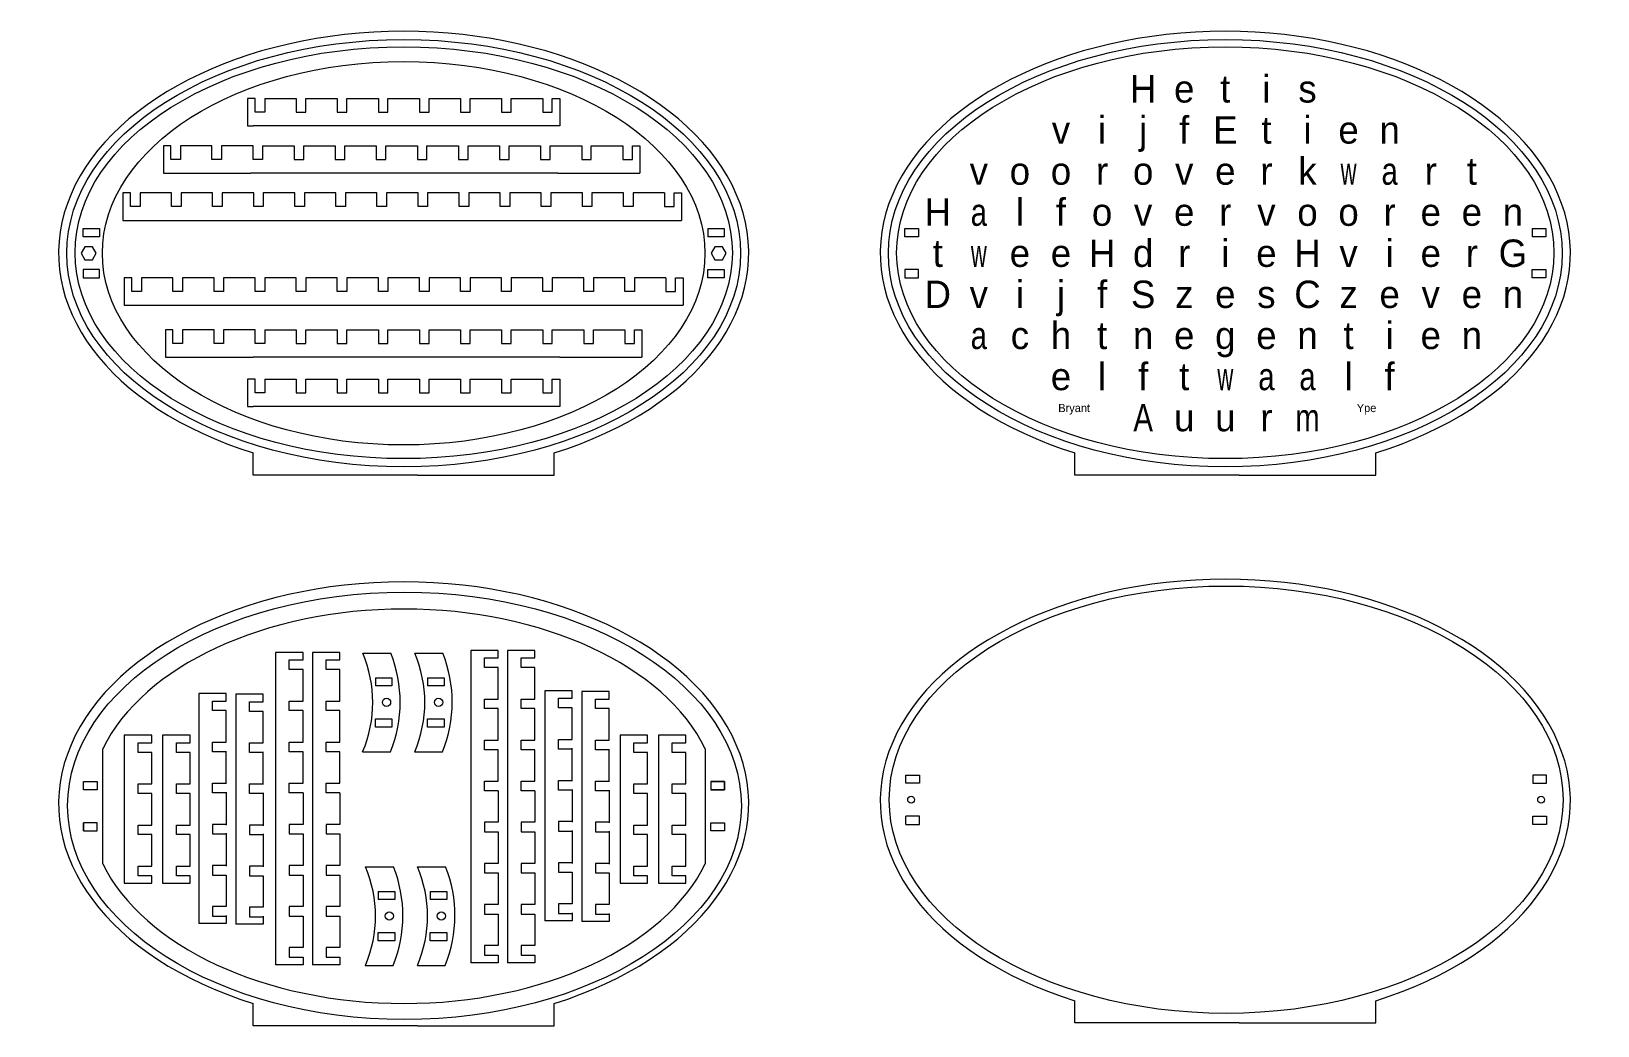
# Model space of a CAD drawing. Header units: millimetres. Extents: x -251 to 712, y 99 to 462.
# Drawn here: x 140 to 712, y 99 to 462 of the extents above; entities that cross this region are included whole.
import ezdxf

# ---------------------------------------------------------------- set-up
doc = ezdxf.new("R2010")
doc.units = ezdxf.units.MM
for name, color, linetype in [('Divider', 1, 'Continuous'), ('Inner frame', 7, 'Continuous'), ('Letters', 7, 'Continuous')]:
    doc.layers.add(name, color=color, linetype=linetype)
doc.styles.get("Standard").update_dxf_attribs({"font": 'txt.shx'})

msp = doc.modelspace()

# ---------------------------------------------------------------- linework, layer by layer
at = {"color": 1, "lineweight": 0}
for p, q in [((159, 387), (159, 390)), ((159, 390), (165, 390)), ((165, 390), (165, 387)), ((387, 390), (387, 387)), ((387, 390), (393, 390)), ((393, 390), (393, 387)), ((165, 387), (159, 387)), ((393, 387), (387, 387)), ((387, 375), (393, 375)), ((387, 372), (387, 375)), ((393, 372), (387, 372)), ((393, 375), (393, 372)), ((261.03, 235.01), (271.31, 235.01)), ((280.03, 235.01), (290.31, 235.01)), ((265.73, 226.01), (265.73, 223.01)), ((265.73, 226.01), (271.73, 226.01)), ((271.73, 226.01), (271.73, 223.01)), ((284.73, 226.01), (284.73, 223.01)), ((284.73, 226.01), (290.73, 226.01)), ((290.73, 226.01), (290.73, 223.01)), ((271.73, 223.01), (265.73, 223.01)), ((290.73, 223.01), (284.73, 223.01)), ((265.73, 211.01), (271.73, 211.01)), ((265.73, 208.01), (265.73, 211.01)), ((271.73, 208.01), (265.73, 208.01)), ((271.73, 211.01), (271.73, 208.01)), ((284.73, 211.01), (290.73, 211.01)), ((284.73, 208.01), (284.73, 211.01)), ((290.73, 208.01), (284.73, 208.01)), ((290.73, 211.01), (290.73, 208.01)), ((261, 199.01), (271.15, 199.01)), ((280, 199.01), (290.15, 199.01)), ((262.03, 157.01), (272.31, 157.01)), ((281.03, 157.01), (291.31, 157.01)), ((266.73, 148.01), (266.73, 145.01)), ((266.73, 148.01), (272.73, 148.01)), ((272.73, 145.01), (266.73, 145.01)), ((272.73, 148.01), (272.73, 145.01)), ((285.73, 148.01), (285.73, 145.01)), ((285.73, 148.01), (291.73, 148.01)), ((291.73, 145.01), (285.73, 145.01)), ((291.73, 148.01), (291.73, 145.01)), ((266.73, 133.01), (272.73, 133.01)), ((266.73, 130.01), (266.73, 133.01)), ((272.73, 133.01), (272.73, 130.01)), ((285.73, 133.01), (291.73, 133.01)), ((285.73, 130.01), (285.73, 133.01)), ((291.73, 133.01), (291.73, 130.01)), ((272.73, 130.01), (266.73, 130.01)), ((291.73, 130.01), (285.73, 130.01)), ((262, 121.01), (272.15, 121.01)), ((281, 121.01), (291.15, 121.01))]:
    msp.add_line(p, q, dxfattribs=at)
at = {"color": 3, "lineweight": 0}
for p, q in [((221, 300), (221, 308.12)), ((331, 300), (331, 308.12)), ((521, 300), (521, 308.12)), ((631, 300), (631, 308.12)), ((281, 300), (221, 300)), ((281, 300), (331, 300)), ((581, 300), (521, 300)), ((581, 300), (631, 300)), ((221, 99), (221, 107.12)), ((331, 99), (331, 107.12)), ((521, 100), (521, 108.12)), ((631, 100), (631, 108.12)), ((281, 99), (221, 99)), ((281, 99), (331, 99)), ((581, 100), (521, 100)), ((581, 100), (631, 100))]:
    msp.add_line(p, q, dxfattribs=at)
at = {"lineweight": 0}
for p, q in [((221, 308.12), (221, 308.12)), ((521, 308.12), (521, 308.12)), ((221, 107.12), (221, 107.12)), ((521, 108.12), (521, 108.12))]:
    msp.add_line(p, q, dxfattribs=at)
at = {"color": 1, "lineweight": 0}
for points in [[(159.62, 383.38), (158.25, 381), (159.62, 378.62), (162.37, 378.62), (163.75, 381), (162.37, 383.38)], [(389.62, 383.38), (388.25, 381), (389.62, 378.62), (392.37, 378.62), (393.75, 381), (392.37, 383.38)], [(165, 375), (159, 375), (159, 372), (165, 372)]]:
    msp.add_lwpolyline(points, close=True, dxfattribs=at)
for centre in [(269.75, 217.02), (288.75, 217.02), (270.75, 139.02), (289.75, 139.02)]:
    msp.add_circle(centre, 1.5, dxfattribs=at)
at = {"color": 5, "lineweight": 0}
for centre, major_axis, ratio in [((276, 381.17), (120, 0), 0.626387), ((576, 381.17), (120, 0), 0.626387), ((276, 381), (110, 0), 0.636364)]:
    msp.add_ellipse(centre, major_axis=major_axis, ratio=ratio, dxfattribs=at)
at = {"color": 1, "lineweight": 0}
for centre, major_axis, ratio, start_param, end_param in [((154.73, 217.01), (110, 0), 0.636364, 6.022953, 6.543329), ((154.73, 217.18), (120, 0), 0.626387, 6.03901, 6.522716), ((173.73, 217.01), (110, 0), 0.636364, 6.022953, 6.543329), ((173.73, 217.18), (120, 0), 0.626387, 6.03901, 6.522716), ((155.73, 139.01), (110, 0), 0.636364, 6.022953, 6.543329), ((155.73, 139.18), (120, 0), 0.626387, 6.03901, 6.522716), ((174.73, 139.01), (110, 0), 0.636364, 6.022953, 6.543329), ((174.73, 139.18), (120, 0), 0.626387, 6.03901, 6.522716)]:
    msp.add_ellipse(centre, major_axis=major_axis, ratio=ratio, start_param=start_param, end_param=end_param, dxfattribs=at)
at = {"layer": 'Divider', "lineweight": 0}
for p, q in [((221.75, 437.5), (219, 437.5)), ((219, 437.5), (219, 427.5)), ((221.75, 432.5), (221.75, 437.5)), ((225.25, 437.5), (236.75, 437.5)), ((225.25, 437.5), (225.25, 432.5)), ((236.75, 437.5), (236.75, 432.5)), ((240.25, 432.5), (240.25, 437.5)), ((240.25, 437.5), (251.75, 437.5)), ((251.75, 437.5), (251.75, 432.5)), ((255.25, 432.5), (255.25, 437.5)), ((255.25, 437.5), (266.75, 437.5)), ((266.75, 437.5), (266.75, 432.5)), ((270.25, 432.5), (270.25, 437.5)), ((270.25, 437.5), (281.75, 437.5)), ((281.75, 437.5), (281.75, 432.5)), ((285.25, 432.5), (285.25, 437.5)), ((285.25, 437.5), (296.75, 437.5)), ((296.75, 437.5), (296.75, 432.5)), ((300.25, 432.5), (300.25, 437.5)), ((300.25, 437.5), (311.75, 437.5)), ((311.75, 437.5), (311.75, 432.5)), ((315.25, 432.5), (315.25, 437.5)), ((315.25, 437.5), (326.75, 437.5)), ((326.75, 437.5), (326.75, 432.5)), ((330.25, 432.5), (330.25, 437.5)), ((330.25, 437.5), (333, 437.5)), ((333, 437.5), (333, 427.5)), ((225.25, 432.5), (221.75, 432.5)), ((236.75, 432.5), (240.25, 432.5)), ((251.75, 432.5), (255.25, 432.5)), ((266.75, 432.5), (270.25, 432.5)), ((281.75, 432.5), (285.25, 432.5)), ((296.75, 432.5), (300.25, 432.5)), ((311.75, 432.5), (315.25, 432.5)), ((326.75, 432.5), (330.25, 432.5)), ((219, 427.5), (221, 427.5)), ((333, 427.5), (221, 427.5)), ((191, 420.25), (188.25, 420.25)), ((188.25, 420.25), (188.25, 410.25)), ((191, 415.25), (191, 420.25)), ((206, 420.25), (194.5, 420.25)), ((194.5, 420.25), (194.5, 415.25)), ((206, 415.25), (206, 420.25)), ((221, 420.25), (209.5, 420.25)), ((209.5, 420.25), (209.5, 415.25)), ((221, 415.25), (221, 420.25)), ((224.5, 420.25), (236, 420.25)), ((224.5, 420.25), (224.5, 415.25)), ((236, 420.25), (236, 415.25)), ((239.5, 415.25), (239.5, 420.25)), ((239.5, 420.25), (251, 420.25)), ((251, 420.25), (251, 415.25)), ((254.5, 415.25), (254.5, 420.25)), ((254.5, 420.25), (266, 420.25)), ((266, 420.25), (266, 415.25)), ((269.5, 415.25), (269.5, 420.25)), ((269.5, 420.25), (281, 420.25)), ((281, 420.25), (281, 415.25)), ((284.5, 415.25), (284.5, 420.25)), ((284.5, 420.25), (296, 420.25)), ((296, 420.25), (296, 415.25)), ((299.5, 415.25), (299.5, 420.25)), ((299.5, 420.25), (311, 420.25)), ((311, 420.25), (311, 415.25)), ((314.5, 415.25), (314.5, 420.25)), ((314.5, 420.25), (326, 420.25)), ((326, 420.25), (326, 415.25)), ((329.5, 415.25), (329.5, 420.25)), ((329.5, 420.25), (341, 420.25)), ((341, 420.25), (341, 415.25)), ((344.5, 415.25), (344.5, 420.25)), ((344.5, 420.25), (356, 420.25)), ((356, 420.25), (356, 415.25)), ((359.5, 415.25), (359.5, 420.25)), ((359.5, 420.25), (362.25, 420.25)), ((362.25, 420.25), (362.25, 410.25)), ((194.5, 415.25), (191, 415.25)), ((209.5, 415.25), (206, 415.25)), ((224.5, 415.25), (221, 415.25)), ((236, 415.25), (239.5, 415.25)), ((251, 415.25), (254.5, 415.25)), ((266, 415.25), (269.5, 415.25)), ((281, 415.25), (284.5, 415.25)), ((296, 415.25), (299.5, 415.25)), ((311, 415.25), (314.5, 415.25)), ((326, 415.25), (329.5, 415.25)), ((341, 415.25), (344.5, 415.25)), ((356, 415.25), (359.5, 415.25)), ((188.25, 410.25), (220.25, 410.25)), ((302.25, 410.25), (220.25, 410.25)), ((332.25, 410.25), (302.25, 410.25)), ((332.25, 410.25), (362.25, 410.25)), ((176.25, 403), (173.5, 403)), ((173.5, 403), (173.5, 393)), ((176.25, 398), (176.25, 403)), ((191.25, 403), (179.75, 403)), ((179.75, 403), (179.75, 398)), ((191.25, 398), (191.25, 403)), ((206.25, 403), (194.75, 403)), ((194.75, 403), (194.75, 398)), ((206.25, 398), (206.25, 403)), ((221.25, 403), (209.75, 403)), ((209.75, 403), (209.75, 398)), ((221.25, 398), (221.25, 403)), ((236.25, 403), (224.75, 403)), ((224.75, 403), (224.75, 398)), ((236.25, 398), (236.25, 403)), ((251.25, 403), (239.75, 403)), ((239.75, 403), (239.75, 398)), ((251.25, 398), (251.25, 403)), ((266.25, 403), (254.75, 403)), ((254.75, 403), (254.75, 398)), ((266.25, 398), (266.25, 403)), ((281.25, 403), (269.75, 403)), ((269.75, 403), (269.75, 398)), ((281.25, 398), (281.25, 403)), ((296.25, 403), (284.75, 403)), ((284.75, 403), (284.75, 398)), ((296.25, 398), (296.25, 403)), ((311.25, 403), (299.75, 403)), ((299.75, 403), (299.75, 398)), ((311.25, 398), (311.25, 403)), ((326.25, 403), (314.75, 403)), ((314.75, 403), (314.75, 398)), ((326.25, 398), (326.25, 403)), ((341.25, 403), (329.75, 403)), ((329.75, 403), (329.75, 398)), ((341.25, 398), (341.25, 403)), ((356.25, 403), (344.75, 403)), ((344.75, 403), (344.75, 398)), ((356.25, 398), (356.25, 403)), ((371.25, 403), (359.75, 403)), ((359.75, 403), (359.75, 398)), ((371.25, 403), (371.25, 398)), ((374.75, 398), (374.75, 403)), ((374.75, 403), (377.5, 403)), ((377.5, 403), (377.5, 393)), ((179.75, 398), (176.25, 398)), ((194.75, 398), (191.25, 398)), ((209.75, 398), (206.25, 398)), ((224.75, 398), (221.25, 398)), ((239.75, 398), (236.25, 398)), ((254.75, 398), (251.25, 398)), ((269.75, 398), (266.25, 398)), ((284.75, 398), (281.25, 398)), ((299.75, 398), (296.25, 398)), ((314.75, 398), (311.25, 398)), ((329.75, 398), (326.25, 398)), ((344.75, 398), (341.25, 398)), ((359.75, 398), (356.25, 398)), ((371.25, 398), (374.75, 398)), ((173.5, 393), (377.5, 393)), ((176.75, 372), (174, 372)), ((174, 372), (174, 362)), ((176.75, 367), (176.75, 372)), ((191.75, 372), (180.25, 372)), ((180.25, 372), (180.25, 367)), ((191.75, 367), (191.75, 372)), ((206.75, 372), (195.25, 372)), ((195.25, 372), (195.25, 367)), ((206.75, 367), (206.75, 372)), ((221.75, 372), (210.25, 372)), ((210.25, 372), (210.25, 367)), ((221.75, 367), (221.75, 372)), ((236.75, 372), (225.25, 372)), ((225.25, 372), (225.25, 367)), ((236.75, 367), (236.75, 372)), ((251.75, 372), (240.25, 372)), ((240.25, 372), (240.25, 367)), ((251.75, 367), (251.75, 372)), ((266.75, 372), (255.25, 372)), ((255.25, 372), (255.25, 367)), ((266.75, 367), (266.75, 372)), ((281.75, 372), (270.25, 372)), ((270.25, 372), (270.25, 367)), ((281.75, 367), (281.75, 372)), ((296.75, 372), (285.25, 372)), ((285.25, 372), (285.25, 367)), ((296.75, 367), (296.75, 372)), ((311.75, 372), (300.25, 372)), ((300.25, 372), (300.25, 367)), ((311.75, 367), (311.75, 372)), ((326.75, 372), (315.25, 372)), ((315.25, 372), (315.25, 367)), ((326.75, 367), (326.75, 372)), ((341.75, 372), (330.25, 372)), ((330.25, 372), (330.25, 367)), ((341.75, 367), (341.75, 372)), ((356.75, 372), (345.25, 372)), ((345.25, 372), (345.25, 367)), ((356.75, 367), (356.75, 372)), ((371.75, 372), (360.25, 372)), ((360.25, 372), (360.25, 367)), ((371.75, 372), (371.75, 367)), ((375.25, 367), (375.25, 372)), ((375.25, 372), (378, 372)), ((378, 372), (378, 362)), ((180.25, 367), (176.75, 367)), ((195.25, 367), (191.75, 367)), ((210.25, 367), (206.75, 367)), ((225.25, 367), (221.75, 367)), ((240.25, 367), (236.75, 367)), ((255.25, 367), (251.75, 367)), ((270.25, 367), (266.75, 367)), ((285.25, 367), (281.75, 367)), ((300.25, 367), (296.75, 367)), ((315.25, 367), (311.75, 367)), ((330.25, 367), (326.75, 367)), ((345.25, 367), (341.75, 367)), ((360.25, 367), (356.75, 367)), ((371.75, 367), (375.25, 367)), ((174, 362), (378, 362)), ((191.75, 353), (189, 353)), ((189, 353), (189, 343)), ((191.75, 348), (191.75, 353)), ((206.75, 353), (195.25, 353)), ((195.25, 353), (195.25, 348)), ((206.75, 348), (206.75, 353)), ((221.75, 353), (210.25, 353)), ((210.25, 353), (210.25, 348)), ((221.75, 348), (221.75, 353)), ((225.25, 353), (236.75, 353)), ((225.25, 353), (225.25, 348)), ((236.75, 353), (236.75, 348)), ((240.25, 348), (240.25, 353)), ((240.25, 353), (251.75, 353)), ((251.75, 353), (251.75, 348)), ((255.25, 348), (255.25, 353)), ((255.25, 353), (266.75, 353)), ((266.75, 353), (266.75, 348)), ((270.25, 348), (270.25, 353)), ((270.25, 353), (281.75, 353)), ((281.75, 353), (281.75, 348)), ((285.25, 348), (285.25, 353)), ((285.25, 353), (296.75, 353)), ((296.75, 353), (296.75, 348)), ((300.25, 348), (300.25, 353)), ((300.25, 353), (311.75, 353)), ((311.75, 353), (311.75, 348)), ((315.25, 348), (315.25, 353)), ((315.25, 353), (326.75, 353)), ((326.75, 353), (326.75, 348)), ((330.25, 348), (330.25, 353)), ((330.25, 353), (341.75, 353)), ((341.75, 353), (341.75, 348)), ((345.25, 348), (345.25, 353)), ((345.25, 353), (356.75, 353)), ((356.75, 353), (356.75, 348)), ((360.25, 348), (360.25, 353)), ((360.25, 353), (363, 353)), ((363, 353), (363, 343)), ((195.25, 348), (191.75, 348)), ((210.25, 348), (206.75, 348)), ((225.25, 348), (221.75, 348)), ((236.75, 348), (240.25, 348)), ((251.75, 348), (255.25, 348)), ((266.75, 348), (270.25, 348)), ((281.75, 348), (285.25, 348)), ((296.75, 348), (300.25, 348)), ((311.75, 348), (315.25, 348)), ((326.75, 348), (330.25, 348)), ((341.75, 348), (345.25, 348)), ((356.75, 348), (360.25, 348)), ((189, 343), (221, 343)), ((303, 343), (221, 343)), ((333, 343), (303, 343)), ((333, 343), (363, 343)), ((221.75, 335), (219, 335)), ((219, 335), (219, 325)), ((221.75, 330), (221.75, 335)), ((225.25, 335), (236.75, 335)), ((225.25, 335), (225.25, 330)), ((236.75, 335), (236.75, 330)), ((240.25, 330), (240.25, 335)), ((240.25, 335), (251.75, 335)), ((251.75, 335), (251.75, 330)), ((255.25, 330), (255.25, 335)), ((255.25, 335), (266.75, 335)), ((266.75, 335), (266.75, 330)), ((270.25, 330), (270.25, 335)), ((270.25, 335), (281.75, 335)), ((281.75, 335), (281.75, 330)), ((285.25, 330), (285.25, 335)), ((285.25, 335), (296.75, 335)), ((296.75, 335), (296.75, 330)), ((300.25, 330), (300.25, 335)), ((300.25, 335), (311.75, 335)), ((311.75, 335), (311.75, 330)), ((315.25, 330), (315.25, 335)), ((315.25, 335), (326.75, 335)), ((326.75, 335), (326.75, 330)), ((330.25, 330), (330.25, 335)), ((330.25, 335), (333, 335)), ((333, 335), (333, 325)), ((225.25, 330), (221.75, 330)), ((236.75, 330), (240.25, 330)), ((251.75, 330), (255.25, 330)), ((266.75, 330), (270.25, 330)), ((281.75, 330), (285.25, 330)), ((296.75, 330), (300.25, 330)), ((311.75, 330), (315.25, 330)), ((326.75, 330), (330.25, 330)), ((219, 325), (221, 325)), ((333, 325), (221, 325)), ((229.25, 235.25), (229.25, 121.25)), ((239.25, 235.25), (229.25, 235.25)), ((239.25, 232.5), (239.25, 235.25)), ((242.7, 235.25), (242.7, 121.25)), ((252.7, 235.25), (242.7, 235.25)), ((252.7, 232.5), (252.7, 235.25)), ((300.5, 236), (300.5, 122)), ((310.5, 236), (300.5, 236)), ((310.5, 233.25), (310.5, 236)), ((313.95, 236), (313.95, 122)), ((323.95, 236), (313.95, 236)), ((323.95, 233.25), (323.95, 236)), ((234.25, 229), (234.25, 232.5)), ((234.25, 232.5), (239.25, 232.5)), ((239.25, 229), (234.25, 229)), ((239.25, 217.5), (239.25, 229)), ((247.7, 229), (247.7, 232.5)), ((247.7, 232.5), (252.7, 232.5)), ((252.7, 229), (247.7, 229)), ((252.7, 217.5), (252.7, 229)), ((305.5, 229.75), (305.5, 233.25)), ((305.5, 233.25), (310.5, 233.25)), ((310.5, 229.75), (305.5, 229.75)), ((310.5, 218.25), (310.5, 229.75)), ((318.95, 229.75), (318.95, 233.25)), ((318.95, 233.25), (323.95, 233.25)), ((323.95, 229.75), (318.95, 229.75)), ((323.95, 218.25), (323.95, 229.75)), ((201.25, 220.25), (201.25, 136.25)), ((211.25, 220.25), (201.25, 220.25)), ((206.25, 214), (206.25, 217.5)), ((206.25, 217.5), (211.25, 217.5)), ((211.25, 217.5), (211.25, 220.25)), ((214.75, 220), (214.75, 136)), ((224.75, 220), (214.75, 220)), ((224.75, 217.25), (224.75, 220)), ((234.25, 214), (234.25, 217.5)), ((234.25, 217.5), (239.25, 217.5)), ((247.7, 214), (247.7, 217.5)), ((247.7, 217.5), (252.7, 217.5)), ((305.5, 214.75), (305.5, 218.25)), ((305.5, 218.25), (310.5, 218.25)), ((318.95, 214.75), (318.95, 218.25)), ((318.95, 218.25), (323.95, 218.25)), ((327.5, 221.25), (327.5, 137.25)), ((337.5, 221.25), (327.5, 221.25)), ((332.5, 215), (332.5, 218.5)), ((332.5, 218.5), (337.5, 218.5)), ((337.5, 218.5), (337.5, 221.25)), ((341, 221), (341, 137)), ((351, 221), (341, 221)), ((346, 214.75), (346, 218.25)), ((346, 218.25), (351, 218.25)), ((351, 218.25), (351, 221)), ((211.25, 214), (206.25, 214)), ((211.25, 202.5), (211.25, 214)), ((219.75, 213.75), (219.75, 217.25)), ((219.75, 217.25), (224.75, 217.25)), ((224.75, 213.75), (219.75, 213.75)), ((224.75, 202.25), (224.75, 213.75)), ((239.25, 214), (234.25, 214)), ((239.25, 202.5), (239.25, 214)), ((252.7, 214), (247.7, 214)), ((252.7, 202.5), (252.7, 214)), ((310.5, 214.75), (305.5, 214.75)), ((310.5, 203.25), (310.5, 214.75)), ((323.95, 214.75), (318.95, 214.75)), ((323.95, 203.25), (323.95, 214.75)), ((337.5, 215), (332.5, 215)), ((337.5, 203.5), (337.5, 215)), ((351, 214.75), (346, 214.75)), ((351, 203.25), (351, 214.75)), ((174, 205), (174, 151)), ((184, 205), (174, 205)), ((179, 198.75), (179, 202.25)), ((179, 202.25), (184, 202.25)), ((184, 202.25), (184, 205)), ((184, 205), (184, 205)), ((188, 205), (188, 151)), ((198, 205), (188, 205)), ((193, 198.75), (193, 202.25)), ((193, 202.25), (198, 202.25)), ((198, 202.25), (198, 205)), ((198, 205), (198, 205)), ((206.25, 199), (206.25, 202.5)), ((206.25, 202.5), (211.25, 202.5)), ((219.75, 198.75), (219.75, 202.25)), ((219.75, 202.25), (224.75, 202.25)), ((234.25, 199), (234.25, 202.5)), ((234.25, 202.5), (239.25, 202.5)), ((247.7, 199), (247.7, 202.5)), ((247.7, 202.5), (252.7, 202.5)), ((305.5, 199.75), (305.5, 203.25)), ((305.5, 203.25), (310.5, 203.25)), ((318.95, 199.75), (318.95, 203.25)), ((318.95, 203.25), (323.95, 203.25)), ((332.5, 200), (332.5, 203.5)), ((332.5, 203.5), (337.5, 203.5)), ((337.5, 188.25), (337.5, 200.25)), ((346, 199.75), (346, 203.25)), ((346, 203.25), (351, 203.25)), ((355, 205), (355, 151)), ((365, 205), (355, 205)), ((360, 198.75), (360, 202.25)), ((360, 202.25), (365, 202.25)), ((365, 202.25), (365, 205)), ((365, 205), (365, 205)), ((369, 205), (369, 151)), ((379, 205), (369, 205)), ((374, 198.75), (374, 202.25)), ((374, 202.25), (379, 202.25)), ((379, 202.25), (379, 205)), ((379, 205), (379, 205)), ((184, 198.75), (179, 198.75)), ((179, 198.75), (179, 198.75)), ((184, 187.25), (184, 198.75)), ((198, 198.75), (193, 198.75)), ((193, 198.75), (193, 198.75)), ((198, 187.25), (198, 198.75)), ((211.25, 199), (206.25, 199)), ((211.25, 187.25), (211.25, 199.25)), ((224.75, 198.75), (219.75, 198.75)), ((224.75, 187), (224.75, 199)), ((239.25, 199), (234.25, 199)), ((239.25, 187.5), (239.25, 199)), ((252.7, 199), (247.7, 199)), ((252.7, 187.5), (252.7, 199)), ((310.5, 199.75), (305.5, 199.75)), ((310.5, 188.25), (310.5, 199.75)), ((323.95, 199.75), (318.95, 199.75)), ((323.95, 188.25), (323.95, 199.75)), ((337.5, 200), (332.5, 200)), ((351, 199.75), (346, 199.75)), ((351, 188), (351, 200)), ((365, 198.75), (360, 198.75)), ((360, 198.75), (360, 198.75)), ((365, 187.25), (365, 198.75)), ((379, 198.75), (374, 198.75)), ((374, 198.75), (374, 198.75)), ((379, 187.25), (379, 198.75)), ((159.14, 185.1), (159.14, 188.1)), ((159.14, 188.1), (164.14, 188.1)), ((159.14, 185.1), (159.14, 188.1)), ((159.14, 188.1), (164.14, 188.1)), ((164.14, 185.1), (159.14, 185.1)), ((164.14, 185.1), (159.14, 185.1)), ((164.14, 188.1), (164.14, 185.1)), ((164.14, 188.1), (164.14, 185.1)), ((179, 183.75), (179, 187.25)), ((179, 187.25), (184, 187.25)), ((184, 183.75), (179, 183.75)), ((184, 187.25), (184, 187.25)), ((184, 172.25), (184, 183.75)), ((184, 183.75), (184, 183.75)), ((193, 183.75), (193, 187.25)), ((193, 187.25), (198, 187.25)), ((198, 183.75), (193, 183.75)), ((198, 187.25), (198, 187.25)), ((198, 172.25), (198, 183.75)), ((198, 183.75), (198, 183.75)), ((206.25, 184), (206.25, 187.5)), ((206.25, 187.5), (211.25, 187.5)), ((211.25, 184), (206.25, 184)), ((211.25, 184.25), (211.25, 172.25)), ((219.75, 183.75), (219.75, 187.25)), ((219.75, 187.25), (224.75, 187.25)), ((224.75, 183.75), (219.75, 183.75)), ((224.75, 184), (224.75, 172)), ((234.25, 184), (234.25, 187.5)), ((234.25, 187.5), (239.25, 187.5)), ((239.25, 184), (234.25, 184)), ((239.25, 184), (239.25, 172.5)), ((247.7, 184), (247.7, 187.5)), ((247.7, 187.5), (252.7, 187.5)), ((252.7, 184), (247.7, 184)), ((252.7, 184), (252.7, 172.5)), ((305.5, 184.75), (305.5, 188.25)), ((305.5, 188.25), (310.5, 188.25)), ((310.5, 184.75), (305.5, 184.75)), ((310.5, 184.75), (310.5, 173.25)), ((318.95, 184.75), (318.95, 188.25)), ((318.95, 188.25), (323.95, 188.25)), ((323.95, 184.75), (318.95, 184.75)), ((323.95, 184.75), (323.95, 173.25)), ((332.5, 185), (332.5, 188.5)), ((332.5, 188.5), (337.5, 188.5)), ((337.5, 185), (332.5, 185)), ((337.5, 185.25), (337.5, 173.25)), ((346, 184.75), (346, 188.25)), ((346, 188.25), (351, 188.25)), ((351, 184.75), (346, 184.75)), ((351, 185), (351, 173)), ((360, 183.75), (360, 187.25)), ((360, 187.25), (365, 187.25)), ((365, 183.75), (360, 183.75)), ((365, 187.25), (365, 187.25)), ((365, 172.25), (365, 183.75)), ((365, 183.75), (365, 183.75)), ((374, 183.75), (374, 187.25)), ((374, 187.25), (379, 187.25)), ((379, 183.75), (374, 183.75)), ((379, 187.25), (379, 187.25)), ((379, 172.25), (379, 183.75)), ((379, 183.75), (379, 183.75)), ((388.14, 188.1), (388.14, 185.1)), ((388.14, 188.1), (393.14, 188.1)), ((393.14, 188.1), (388.14, 188.1)), ((388.14, 188.1), (388.14, 185.1)), ((393.14, 185.1), (388.14, 185.1)), ((388.14, 185.1), (393.14, 185.1)), ((393.14, 188.1), (393.14, 185.1)), ((393.14, 185.1), (393.14, 188.1)), ((164.14, 173.1), (159.14, 173.1)), ((159.14, 170.1), (159.14, 173.1)), ((164.14, 173.1), (164.14, 173.1)), ((164.14, 170.1), (164.14, 173.1)), ((179, 168.75), (179, 172.25)), ((179, 172.25), (179, 172.25)), ((179, 172.25), (184, 172.25)), ((184, 172.25), (184, 172.25)), ((193, 168.75), (193, 172.25)), ((193, 172.25), (193, 172.25)), ((193, 172.25), (198, 172.25)), ((198, 172.25), (198, 172.25)), ((211.25, 172.5), (206.25, 172.5)), ((206.25, 172.5), (206.25, 169)), ((224.75, 172.25), (219.75, 172.25)), ((219.75, 172.25), (219.75, 168.75)), ((239.25, 172.5), (234.25, 172.5)), ((234.25, 172.5), (234.25, 169)), ((252.7, 172.5), (247.7, 172.5)), ((247.7, 172.5), (247.7, 169)), ((310.5, 173.25), (305.5, 173.25)), ((305.5, 173.25), (305.5, 169.75)), ((323.95, 173.25), (318.95, 173.25)), ((318.95, 173.25), (318.95, 169.75)), ((337.5, 173.5), (332.5, 173.5)), ((332.5, 173.5), (332.5, 170)), ((351, 173.25), (346, 173.25)), ((346, 173.25), (346, 169.75)), ((360, 168.75), (360, 172.25)), ((360, 172.25), (360, 172.25)), ((360, 172.25), (365, 172.25)), ((365, 172.25), (365, 172.25)), ((374, 168.75), (374, 172.25)), ((374, 172.25), (374, 172.25)), ((374, 172.25), (379, 172.25)), ((379, 172.25), (379, 172.25)), ((388.14, 173.1), (393.14, 173.1)), ((388.14, 170.1), (388.14, 173.1)), ((388.14, 173.1), (393.14, 173.1)), ((388.14, 170.1), (388.14, 173.1)), ((393.14, 173.1), (393.14, 170.1)), ((393.14, 173.1), (393.14, 170.1)), ((159.14, 170.1), (164.14, 170.1)), ((184, 168.75), (179, 168.75)), ((179, 168.75), (179, 168.75)), ((184, 157.25), (184, 168.75)), ((198, 168.75), (193, 168.75)), ((193, 168.75), (193, 168.75)), ((198, 157.25), (198, 168.75)), ((206.25, 169), (211.25, 169)), ((211.25, 169.25), (211.25, 157.25)), ((219.75, 168.75), (224.75, 168.75)), ((224.75, 169), (224.75, 157)), ((234.25, 169), (239.25, 169)), ((239.25, 169), (239.25, 157.5)), ((247.7, 169), (252.7, 169)), ((252.7, 169), (252.7, 157.5)), ((305.5, 169.75), (310.5, 169.75)), ((310.5, 169.75), (310.5, 158.25)), ((318.95, 169.75), (323.95, 169.75)), ((323.95, 169.75), (323.95, 158.25)), ((332.5, 170), (337.5, 170)), ((337.5, 170.25), (337.5, 158.25)), ((346, 169.75), (351, 169.75)), ((351, 170), (351, 158)), ((365, 168.75), (360, 168.75)), ((360, 168.75), (360, 168.75)), ((365, 157.25), (365, 168.75)), ((379, 168.75), (374, 168.75)), ((374, 168.75), (374, 168.75)), ((379, 157.25), (379, 168.75)), ((393.14, 170.1), (388.14, 170.1)), ((393.14, 170.1), (388.14, 170.1)), ((179, 153.75), (179, 157.25)), ((179, 157.25), (179, 157.25)), ((179, 157.25), (184, 157.25)), ((184, 157.25), (184, 157.25)), ((193, 153.75), (193, 157.25)), ((193, 157.25), (193, 157.25)), ((193, 157.25), (198, 157.25)), ((198, 157.25), (198, 157.25)), ((211.25, 157.5), (206.25, 157.5)), ((206.25, 157.5), (206.25, 154)), ((224.75, 157.25), (219.75, 157.25)), ((219.75, 157.25), (219.75, 153.75)), ((239.25, 157.5), (234.25, 157.5)), ((234.25, 157.5), (234.25, 154)), ((252.7, 157.5), (247.7, 157.5)), ((247.7, 157.5), (247.7, 154)), ((310.5, 158.25), (305.5, 158.25)), ((305.5, 158.25), (305.5, 154.75)), ((305.5, 154.75), (310.5, 154.75)), ((310.5, 154.75), (310.5, 143.25)), ((323.95, 158.25), (318.95, 158.25)), ((318.95, 158.25), (318.95, 154.75)), ((318.95, 154.75), (323.95, 154.75)), ((323.95, 154.75), (323.95, 143.25)), ((337.5, 158.5), (332.5, 158.5)), ((332.5, 158.5), (332.5, 155)), ((332.5, 155), (337.5, 155)), ((337.5, 155), (337.5, 143.5)), ((351, 158.25), (346, 158.25)), ((346, 158.25), (346, 154.75)), ((346, 154.75), (351, 154.75)), ((351, 154.75), (351, 143.25)), ((360, 153.75), (360, 157.25)), ((360, 157.25), (360, 157.25)), ((360, 157.25), (365, 157.25)), ((365, 157.25), (365, 157.25)), ((374, 153.75), (374, 157.25)), ((374, 157.25), (374, 157.25)), ((374, 157.25), (379, 157.25)), ((379, 157.25), (379, 157.25)), ((174, 151), (184, 151)), ((184, 153.75), (179, 153.75)), ((184, 151), (184, 153.75)), ((184, 153.75), (184, 153.75)), ((188, 151), (198, 151)), ((198, 153.75), (193, 153.75)), ((198, 151), (198, 153.75)), ((198, 153.75), (198, 153.75)), ((206.25, 154), (211.25, 154)), ((211.25, 154), (211.25, 142.5)), ((219.75, 153.75), (224.75, 153.75)), ((224.75, 153.75), (224.75, 142.25)), ((234.25, 154), (239.25, 154)), ((239.25, 154), (239.25, 142.5)), ((247.7, 154), (252.7, 154)), ((252.7, 154), (252.7, 142.5)), ((355, 151), (365, 151)), ((365, 153.75), (360, 153.75)), ((365, 151), (365, 153.75)), ((365, 153.75), (365, 153.75)), ((369, 151), (379, 151)), ((379, 153.75), (374, 153.75)), ((379, 151), (379, 153.75)), ((379, 153.75), (379, 153.75)), ((310.5, 143.25), (305.5, 143.25)), ((305.5, 143.25), (305.5, 139.75)), ((323.95, 143.25), (318.95, 143.25)), ((318.95, 143.25), (318.95, 139.75)), ((337.5, 143.5), (332.5, 143.5)), ((332.5, 143.5), (332.5, 140)), ((351, 143.25), (346, 143.25)), ((346, 143.25), (346, 139.75)), ((211.25, 142.5), (206.25, 142.5)), ((206.25, 142.5), (206.25, 139)), ((206.25, 139), (211.25, 139)), ((211.25, 139.25), (211.25, 136.25)), ((224.75, 142.25), (219.75, 142.25)), ((219.75, 142.25), (219.75, 138.75)), ((219.75, 138.75), (224.75, 138.75)), ((224.75, 139), (224.75, 136)), ((239.25, 142.5), (234.25, 142.5)), ((234.25, 142.5), (234.25, 139)), ((234.25, 139), (239.25, 139)), ((239.25, 139), (239.25, 127.5)), ((239.25, 139), (239.25, 127.5)), ((252.7, 142.5), (247.7, 142.5)), ((247.7, 142.5), (247.7, 139)), ((247.7, 139), (252.7, 139)), ((252.7, 139), (252.7, 127.5)), ((252.7, 139), (252.7, 127.5)), ((305.5, 139.75), (310.5, 139.75)), ((310.5, 139.75), (310.5, 128.25)), ((310.5, 139.75), (310.5, 128.25)), ((318.95, 139.75), (323.95, 139.75)), ((323.95, 139.75), (323.95, 128.25)), ((323.95, 139.75), (323.95, 128.25)), ((332.5, 140), (337.5, 140)), ((337.5, 140.25), (337.5, 137.25)), ((346, 139.75), (351, 139.75)), ((351, 140), (351, 137)), ((211.25, 136.25), (201.25, 136.25)), ((224.75, 136), (214.75, 136)), ((337.5, 137.25), (327.5, 137.25)), ((351, 137), (341, 137)), ((239.25, 127.5), (234.25, 127.5)), ((234.25, 127.5), (234.25, 124)), ((252.7, 127.5), (247.7, 127.5)), ((247.7, 127.5), (247.7, 124)), ((310.5, 128.25), (305.5, 128.25)), ((305.5, 128.25), (305.5, 124.75)), ((323.95, 128.25), (318.95, 128.25)), ((318.95, 128.25), (318.95, 124.75)), ((239.25, 121.25), (229.25, 121.25)), ((234.25, 124), (239.25, 124)), ((239.25, 124), (239.25, 121.25)), ((252.7, 121.25), (242.7, 121.25)), ((247.7, 124), (252.7, 124)), ((252.7, 124), (252.7, 121.25)), ((310.5, 122), (300.5, 122)), ((305.5, 124.75), (310.5, 124.75)), ((310.5, 124.75), (310.5, 122)), ((323.95, 122), (313.95, 122)), ((318.95, 124.75), (323.95, 124.75)), ((323.95, 124.75), (323.95, 122))]:
    msp.add_line(p, q, dxfattribs=at)
at = {"layer": 'Divider', "color": 5, "lineweight": 0}
for p, q in [((166.14, 158.1), (166.14, 200.1)), ((386.14, 200.1), (386.14, 158.1))]:
    msp.add_line(p, q, dxfattribs=at)
at = {"layer": 'Divider', "lineweight": 0}
msp.add_lwpolyline([(164.14, 173.1), (159.14, 173.1), (159.14, 170.1), (164.14, 170.1)], close=True, dxfattribs=at)
at = {"layer": 'Divider', "color": 5, "lineweight": 0}
for start_param, end_param in [(6.579164, 9.128799), (3.437584, 5.987194)]:
    msp.add_ellipse((276.14, 179.1), major_axis=(115, 0), ratio=0.626063, start_param=start_param, end_param=end_param, dxfattribs=at)
at = {"layer": 'Inner frame', "color": 1, "lineweight": 0}
for p, q in [((459.29, 187.5), (459.29, 190.5)), ((459.29, 190.5), (464.29, 190.5)), ((464.29, 190.5), (464.29, 187.5)), ((693.29, 190.5), (688.29, 190.5)), ((688.29, 190.5), (688.29, 187.5)), ((693.29, 187.5), (693.29, 190.5)), ((464.29, 187.5), (459.29, 187.5)), ((688.29, 187.5), (693.29, 187.5)), ((464.29, 175.5), (459.29, 175.5)), ((459.29, 172.5), (459.29, 175.5)), ((459.29, 172.5), (464.29, 172.5)), ((464.29, 175.5), (464.29, 175.5)), ((464.29, 172.5), (464.29, 175.5)), ((688.29, 175.5), (693.29, 175.5)), ((688.29, 172.5), (688.29, 175.5)), ((693.29, 172.5), (688.29, 172.5)), ((693.29, 175.5), (693.29, 172.5))]:
    msp.add_line(p, q, dxfattribs=at)
for centre in [(461.29, 181.5), (691.29, 181.5)]:
    msp.add_circle(centre, 1.25, dxfattribs=at)
at = {"layer": 'Inner frame', "color": 3, "lineweight": 0}
for centre in [(276, 381), (576, 381), (276, 180), (576, 181)]:
    msp.add_ellipse(centre, major_axis=(126, 0), ratio=0.642857, start_param=5.164103, end_param=10.543861, dxfattribs=at)
for centre in [(276, 381), (576, 381)]:
    msp.add_ellipse(centre, major_axis=(-123, 0), ratio=0.634146, dxfattribs=at)
at = {"layer": 'Inner frame', "color": 5, "lineweight": 0}
for centre in [(576.29, 181.5), (276.3, 179.26)]:
    msp.add_ellipse(centre, major_axis=(-123, 0), ratio=0.634146, dxfattribs=at)
at = {"layer": 'Letters', "color": 1, "lineweight": 0}
for p, q in [((459, 387), (459, 390)), ((459, 390), (464, 390)), ((464, 390), (464, 387)), ((688, 390), (688, 387)), ((688, 390), (693, 390)), ((693, 390), (693, 387)), ((464, 387), (459, 387)), ((693, 387), (688, 387)), ((688, 375), (693, 375)), ((688, 372), (688, 375)), ((693, 372), (688, 372)), ((693, 375), (693, 372))]:
    msp.add_line(p, q, dxfattribs=at)
msp.add_lwpolyline([(464, 375), (459, 375), (459, 372), (464, 372)], close=True, dxfattribs=at)

# ---------------------------------------------------------------- texts
at = {"color": 250, "lineweight": 0, "char_height": 3, "width": 29, "attachment_point": 1}
for s, insert in [('{\\fRick Lobster|b0|i0|c0|p2;Bryant}', (515, 326)), ('{\\fRick Lobster|b0|i0|c0|p2;Ype}', (624, 326))]:
    msp.add_mtext(s, dxfattribs=dict(at, insert=insert))
at = {"layer": 'Letters', "color": 1, "lineweight": 0, "char_height": 10, "width": 10, "attachment_point": 1}
for s, insert in [('\\pxqc;{\\fRick Lobster|b0|i0|c0|p2;i}', (586, 446)), ('\\pxqc;{\\fRick Lobster|b0|i0|c0|p2;H}', (541, 446)), ('\\pxqc;{\\fRick Lobster|b0|i0|c0|p2;e}', (556, 446)), ('\\pxqc;{\\fRick Lobster|b0|i0|c0|p2;t}', (571, 446)), ('\\pxqc;{\\fRick Lobster|b0|i0|c0|p2;s}', (601, 446)), ('\\pxqc;{\\fRick Lobster|b0|i0|c0|p2;i}', (526, 431)), ('\\pxqc;{\\fRick Lobster|b0|i0|c0|p2;j}', (541, 431)), ('\\pxqc;{\\fRick Lobster|b0|i0|c0|p2;f}', (556, 431)), ('\\pxqc;{\\fRick Lobster|b0|i0|c0|p2;E}', (571, 431)), ('\\pxqc;{\\fRick Lobster|b0|i0|c0|p2;t}', (586, 431)), ('\\pxqc;{\\fRick Lobster|b0|i0|c0|p2;i}', (601, 431)), ('\\pxqc;{\\fRick Lobster|b0|i0|c0|p2;v}', (511, 431)), ('\\pxqc;{\\fRick Lobster|b0|i0|c0|p2;e}', (616, 431)), ('\\pxqc;{\\fRick Lobster|b0|i0|c0|p2;n}', (631, 431)), ('\\pxqc;{\\fRick Lobster|b0|i0|c0|p2;v}', (481, 416)), ('\\pxqc;{\\fRick Lobster|b0|i0|c0|p2;o}', (496, 416)), ('\\pxqc;{\\fRick Lobster|b0|i0|c0|p2;o}', (511, 416)), ('\\pxqc;{\\fRick Lobster|b0|i0|c0|p2;r}', (526, 416)), ('\\pxqc;{\\fRick Lobster|b0|i0|c0|p2;o}', (541, 416)), ('\\pxqc;{\\fRick Lobster|b0|i0|c0|p2;v}', (556, 416)), ('\\pxqc;{\\fRick Lobster|b0|i0|c0|p2;e}', (571, 416)), ('\\pxqc;{\\fRick Lobster|b0|i0|c0|p2;r}', (586, 416)), ('\\pxqc;{\\fRick Lobster|b0|i0|c0|p2;k}', (601, 416)), ('\\pxqc;{\\fRick Lobster|b0|i0|c0|p2;\\W0.6;w}', (616, 416)), ('\\pxqc;{\\fRick Lobster|b0|i0|c0|p2;\\W0.8;a}', (631, 416)), ('\\pxqc;{\\fRick Lobster|b0|i0|c0|p2;r}', (646, 416)), ('\\pxqc;{\\fRick Lobster|b0|i0|c0|p2;t}', (661, 416)), ('\\pxqc;{\\fRick Lobster|b0|i0|c0|p2;H}', (466, 401)), ('\\pxqc;{\\fRick Lobster|b0|i0|c0|p2;l}', (496, 401)), ('\\pxqc;{\\fRick Lobster|b0|i0|c0|p2;f}', (511, 401)), ('\\pxqc;{\\fRick Lobster|b0|i0|c0|p2;\\W0.8;a}', (481, 401)), ('\\pxqc;{\\fRick Lobster|b0|i0|c0|p2;o}', (526, 401)), ('\\pxqc;{\\fRick Lobster|b0|i0|c0|p2;v}', (541, 401)), ('\\pxqc;{\\fRick Lobster|b0|i0|c0|p2;e}', (556, 401)), ('\\pxqc;{\\fRick Lobster|b0|i0|c0|p2;r}', (571, 401)), ('\\pxqc;{\\fRick Lobster|b0|i0|c0|p2;v}', (586, 401)), ('\\pxqc;{\\fRick Lobster|b0|i0|c0|p2;o}', (601, 401)), ('\\pxqc;{\\fRick Lobster|b0|i0|c0|p2;o}', (616, 401)), ('\\pxqc;{\\fRick Lobster|b0|i0|c0|p2;r}', (631, 401)), ('\\pxqc;{\\fRick Lobster|b0|i0|c0|p2;e}', (646, 401)), ('\\pxqc;{\\fRick Lobster|b0|i0|c0|p2;e}', (661, 401)), ('\\pxqc;{\\fRick Lobster|b0|i0|c0|p2;n}', (676, 401)), ('\\pxqc;{\\fRick Lobster|b0|i0|c0|p2;t}', (466, 386)), ('\\pxqc;{\\fRick Lobster|b0|i0|c0|p2;\\W0.6;w}', (481, 386)), ('\\pxqc;{\\fRick Lobster|b0|i0|c0|p2;e}', (496, 386)), ('\\pxqc;{\\fRick Lobster|b0|i0|c0|p2;e}', (511, 386)), ('\\pxqc;{\\fRick Lobster|b0|i0|c0|p2;H}', (526, 386)), ('\\pxqc;{\\fRick Lobster|b0|i0|c0|p2;d}', (541, 386)), ('\\pxqc;{\\fRick Lobster|b0|i0|c0|p2;r}', (556, 386)), ('\\pxqc;{\\fRick Lobster|b0|i0|c0|p2;i}', (571, 386)), ('\\pxqc;{\\fRick Lobster|b0|i0|c0|p2;e}', (586, 386)), ('\\pxqc;{\\fRick Lobster|b0|i0|c0|p2;H}', (601, 386)), ('\\pxqc;{\\fRick Lobster|b0|i0|c0|p2;v}', (616, 386)), ('\\pxqc;{\\fRick Lobster|b0|i0|c0|p2;i}', (631, 386)), ('\\pxqc;{\\fRick Lobster|b0|i0|c0|p2;e}', (646, 386)), ('\\pxqc;{\\fRick Lobster|b0|i0|c0|p2;r}', (661, 386)), ('\\pxqc;{\\fRick Lobster|b0|i0|c0|p2;G}', (676, 386)), ('\\pxqc;{\\fRick Lobster|b0|i0|c0|p2;D}', (466, 371)), ('\\pxqc;{\\fRick Lobster|b0|i0|c0|p2;v}', (481, 371)), ('\\pxqc;{\\fRick Lobster|b0|i0|c0|p2;i}', (496, 371)), ('\\pxqc;{\\fRick Lobster|b0|i0|c0|p2;j}', (511, 371)), ('\\pxqc;{\\fRick Lobster|b0|i0|c0|p2;f}', (526, 371)), ('\\pxqc;{\\fRick Lobster|b0|i0|c0|p2;S}', (541, 371)), ('\\pxqc;{\\fRick Lobster|b0|i0|c0|p2;z}', (556, 371)), ('\\pxqc;{\\fRick Lobster|b0|i0|c0|p2;e}', (571, 371)), ('\\pxqc;{\\fRick Lobster|b0|i0|c0|p2;s}', (586, 371)), ('\\pxqc;{\\fRick Lobster|b0|i0|c0|p2;C}', (601, 371)), ('\\pxqc;{\\fRick Lobster|b0|i0|c0|p2;z}', (616, 371)), ('\\pxqc;{\\fRick Lobster|b0|i0|c0|p2;e}', (631, 371)), ('\\pxqc;{\\fRick Lobster|b0|i0|c0|p2;v}', (646, 371)), ('\\pxqc;{\\fRick Lobster|b0|i0|c0|p2;e}', (661, 371)), ('\\pxqc;{\\fRick Lobster|b0|i0|c0|p2;n}', (676, 371)), ('\\pxqc;{\\fRick Lobster|b0|i0|c0|p2;h}', (511, 356)), ('\\pxqc;{\\fRick Lobster|b0|i0|c0|p2;t}', (526, 356)), ('\\pxqc;{\\fRick Lobster|b0|i0|c0|p2;t}', (616, 356)), ('\\pxqc;{\\fRick Lobster|b0|i0|c0|p2;i}', (631, 356)), ('\\pxqc;{\\fRick Lobster|b0|i0|c0|p2;\\W0.8;a}', (481, 356)), ('\\pxqc;{\\fRick Lobster|b0|i0|c0|p2;c}', (496, 356)), ('\\pxqc;{\\fRick Lobster|b0|i0|c0|p2;n}', (541, 356)), ('\\pxqc;{\\fRick Lobster|b0|i0|c0|p2;e}', (556, 356)), ('\\pxqc;{\\fRick Lobster|b0|i0|c0|p2;g}', (571, 356)), ('\\pxqc;{\\fRick Lobster|b0|i0|c0|p2;e}', (586, 356)), ('\\pxqc;{\\fRick Lobster|b0|i0|c0|p2;n}', (601, 356)), ('\\pxqc;{\\fRick Lobster|b0|i0|c0|p2;e}', (646, 356)), ('\\pxqc;{\\fRick Lobster|b0|i0|c0|p2;n}', (661, 356)), ('\\pxqc;{\\fRick Lobster|b0|i0|c0|p2;e}', (511, 341)), ('\\pxqc;{\\fRick Lobster|b0|i0|c0|p2;l}', (526, 341)), ('\\pxqc;{\\fRick Lobster|b0|i0|c0|p2;f}', (541, 341)), ('\\pxqc;{\\fRick Lobster|b0|i0|c0|p2;t}', (556, 341)), ('\\pxqc;{\\fRick Lobster|b0|i0|c0|p2;\\W0.6;w}', (571, 341)), ('\\pxqc;{\\fRick Lobster|b0|i0|c0|p2;\\W0.8;a}', (586, 341)), ('\\pxqc;{\\fRick Lobster|b0|i0|c0|p2;\\W0.8;a}', (601, 341)), ('\\pxqc;{\\fRick Lobster|b0|i0|c0|p2;l}', (616, 341)), ('\\pxqc;{\\fRick Lobster|b0|i0|c0|p2;f}', (631, 341)), ('\\pxqc;{\\fRick Lobster|b0|i0|c0|p2;\\W0.8;A}', (541, 326)), ('\\pxqc;{\\fRick Lobster|b0|i0|c0|p2;u}', (556, 326)), ('\\pxqc;{\\fRick Lobster|b0|i0|c0|p2;u}', (571, 326)), ('\\pxqc;{\\fRick Lobster|b0|i0|c0|p2;r}', (586, 326)), ('\\pxqc;{\\fRick Lobster|b0|i0|c0|p2;\\W0.8;m}', (601, 326))]:
    msp.add_mtext(s, dxfattribs=dict(at, insert=insert))

doc.saveas('drawing.dxf')
